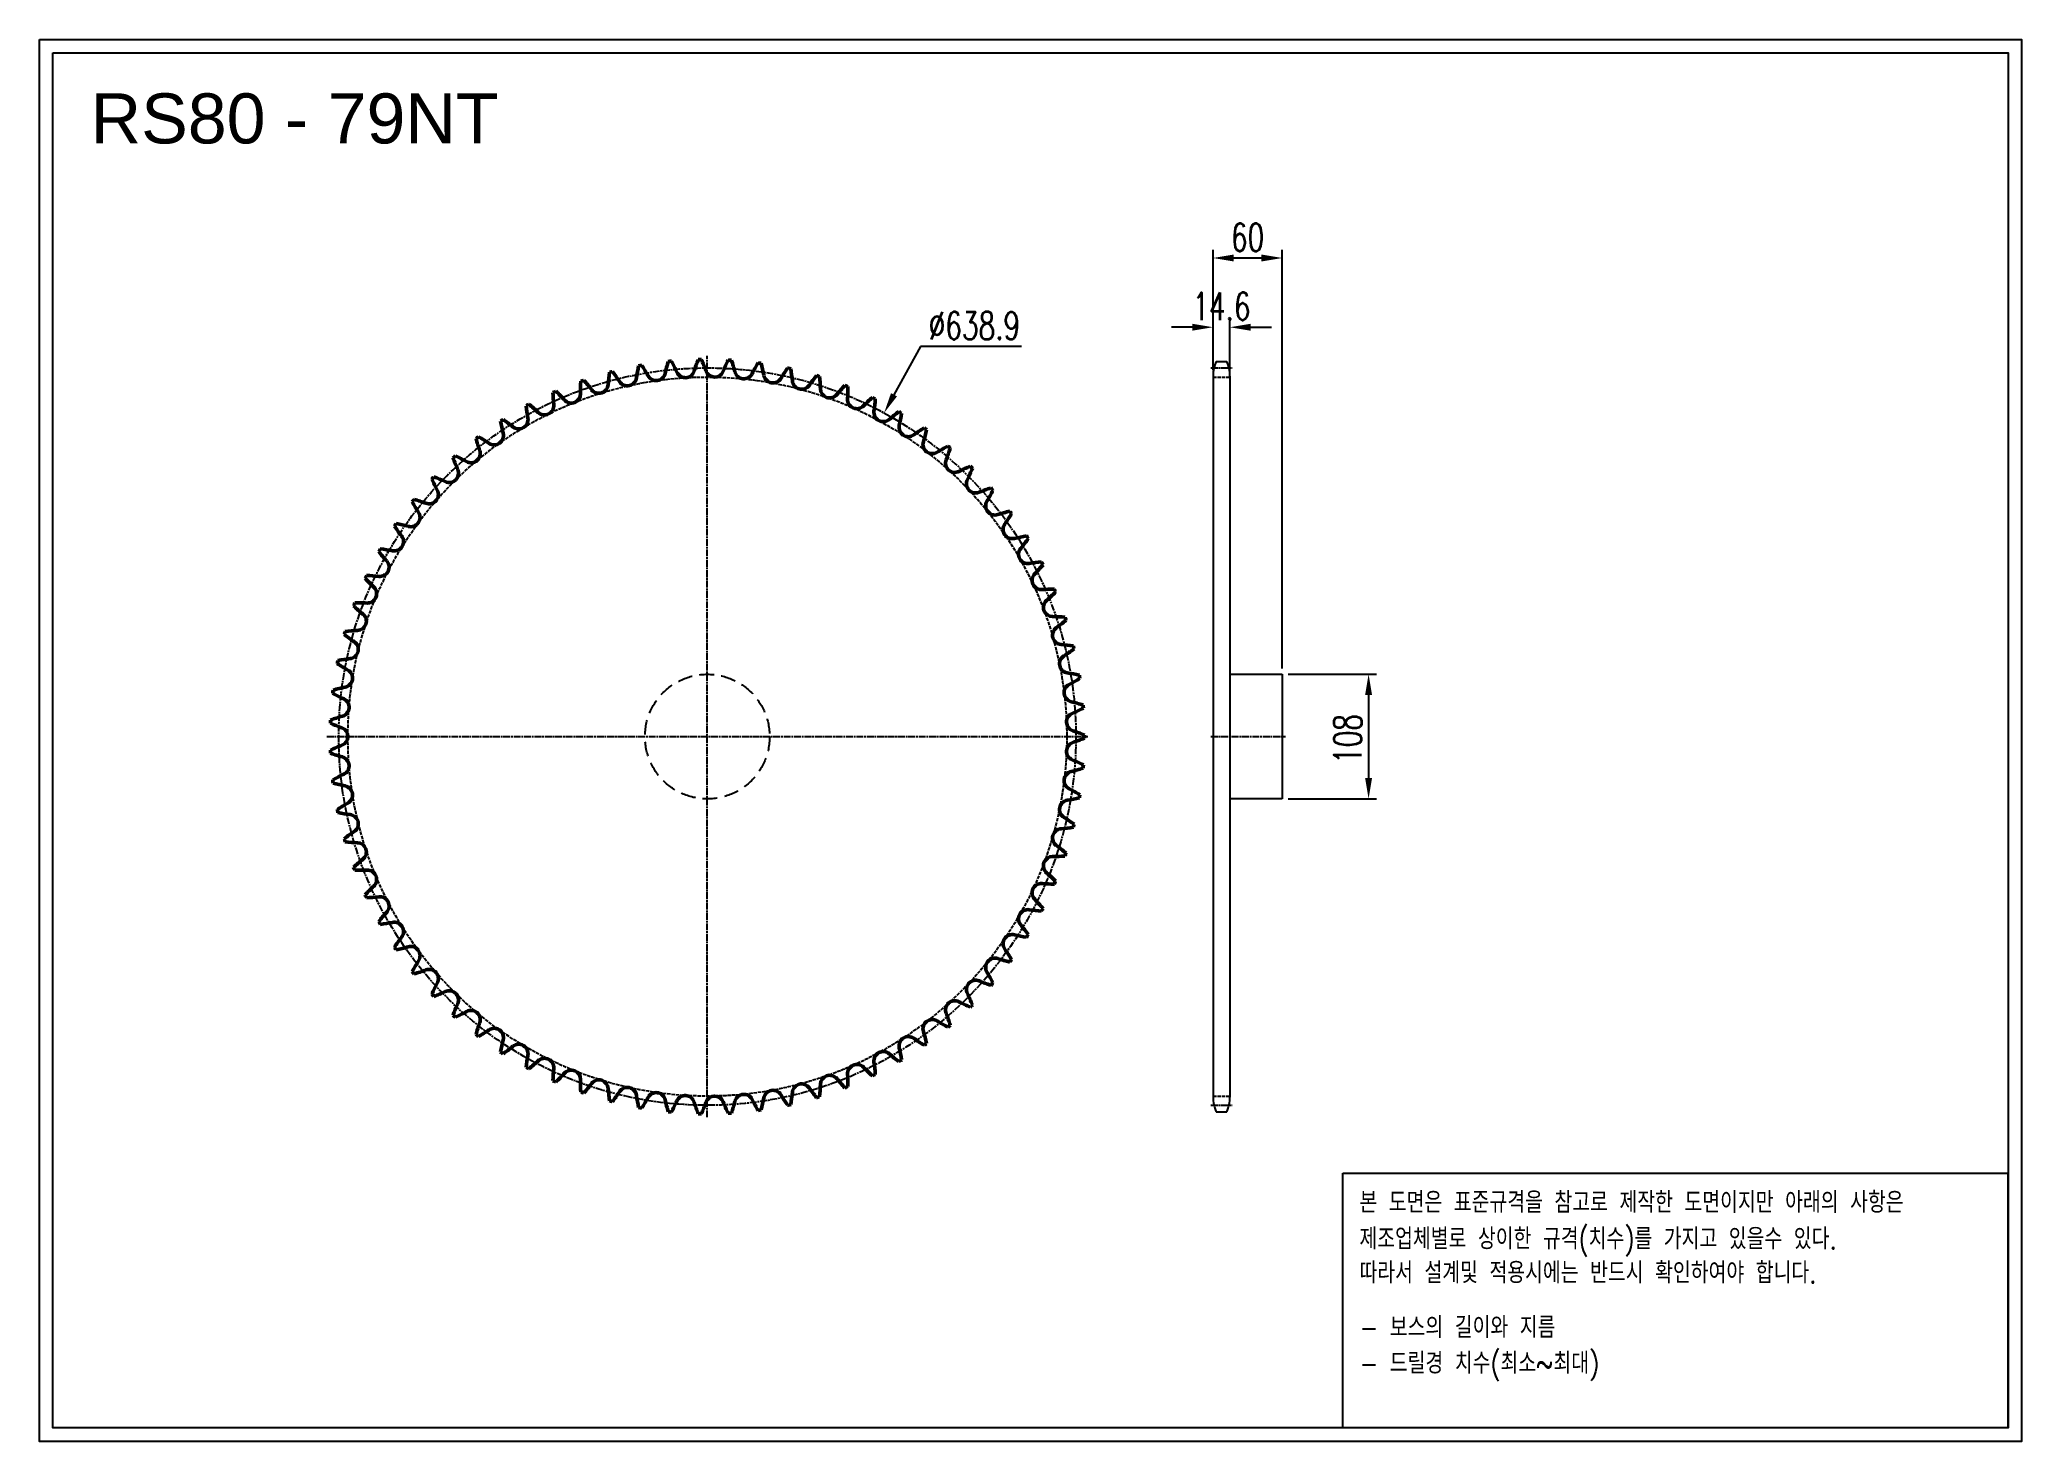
# Model space of a CAD drawing. Header units: millimetres. Extents: x -47902 to -46184, y 22702 to 23916.
import ezdxf

# ---------------------------------------------------------------- set-up
doc = ezdxf.new("R2010")
doc.units = ezdxf.units.MM
for name, pattern in [('AM_ISO02W050', [7.5, 6, -1.5]), ('AM_ISO02W050x2', [3.75, 3, -0.75]), ('AM_ISO08W050', [18, 12, -1.5, 3, -1.5]), ('AM_ISO08W050x2', [9, 6, -0.75, 1.5, -0.75]), ('HIDDEN', [9.525, 6.35, -3.175])]:
    doc.linetypes.add(name, pattern=pattern)
for name, color, linetype, lineweight in [('AM_0N', 7, 'Continuous', 50), ('AM_3N', 6, 'AM_ISO02W050', 25), ('AM_7', 4, 'AM_ISO08W050', 25), ('AM_7N', 4, 'AM_ISO08W050', 25)]:
    doc.layers.add(name, color=color, linetype=linetype, lineweight=lineweight)
doc.layers.add('HL', color=2, linetype='HIDDEN')
doc.layers.add('S-DIM', color=7, linetype='Continuous')
doc.styles.add('HAN', font='ROMANS.shx', dxfattribs={"width": 0.7, "bigfont": 'whgtxt.shx'})
doc.styles.add('HSG', font='SIMPLEX.shx', dxfattribs={"width": 0.7, "bigfont": 'HSG.shx'})
doc.styles.get("Standard").update_dxf_attribs({"font": 'arial.ttf'})
doc.dimstyles.new('APP36', dxfattribs={"dimscale": 10, "dimtxt": 2.4, "dimasz": 1.8, "dimexe": 0.7, "dimexo": 0.5, "dimgap": 0.6, "dimtad": 1, "dimtoh": 1, "dimdec": 1, "dimrnd": 0.01, "dimzin": 9, "dimdsep": 46, "dimtxsty": 'HSG', "dimcen": 0, "dimclrd": 1, "dimclre": 1, "dimclrt": 256, "dimazin": 2, "dimtp": 1, "dimtm": 1, "dimtfac": 0.5, "dimtdec": 1, "dimtofl": 0, "dimtmove": 0, "dimatfit": 3, "dimfxl": 0, "dimtvp": 1, "dimtolj": 2, "dimlwd": -1, "dimlwe": -1, "dimarcsym": 0})

# ---------------------------------------------------------------- blocks, each defined once
blk = doc.blocks.new('*D1')
at = {"layer": 'Defpoints', "color": 0, "transparency": 16777216}
for p in [(-46825, 23366.4), (-46825, 23258.4), (-46750.2, 23258.4)]:
    blk.add_point(p, dxfattribs=at)
at = {"layer": 'S-DIM', "color": 1, "transparency": 16777216}
for p, q in [((-46820, 23366.4), (-46743.2, 23366.4)), ((-46750.2, 23348.4), (-46750.2, 23276.4)), ((-46820, 23258.4), (-46743.2, 23258.4))]:
    blk.add_line(p, q, dxfattribs=at)
for points in [[(-46753.2, 23348.4), (-46747.2, 23348.4), (-46750.2, 23366.4)], [(-46753.2, 23276.4), (-46747.2, 23276.4), (-46750.2, 23258.4)]]:
    blk.add_solid(points, dxfattribs=at)
at = {"layer": 'S-DIM', "transparency": 16777216, "insert": (-46768.2, 23310.3), "char_height": 24, "attachment_point": 5, "rotation": 90, "style": 'HSG'}
blk.add_mtext('\\A2;108', dxfattribs=at)
blk = doc.blocks.new('*D2')
at = {"layer": 'Defpoints', "color": 0, "transparency": 16777216}
for p in [(-46870.4, 23667), (-46885, 23624.7), (-46870.4, 23623.9)]:
    blk.add_point(p, dxfattribs=at)
at = {"layer": 'S-DIM', "color": 1, "transparency": 16777216}
for p, q in [((-46903, 23667), (-46921, 23667)), ((-46885, 23629.7), (-46885, 23674)), ((-46870.4, 23628.9), (-46870.4, 23674)), ((-46852.4, 23667), (-46834.4, 23667))]:
    blk.add_line(p, q, dxfattribs=at)
for points in [[(-46903, 23670), (-46903, 23664), (-46885, 23667)], [(-46852.4, 23670), (-46852.4, 23664), (-46870.4, 23667)]]:
    blk.add_solid(points, dxfattribs=at)
at = {"layer": 'S-DIM', "transparency": 16777216, "insert": (-46877.7, 23685), "char_height": 24, "attachment_point": 5, "style": 'HSG'}
blk.add_mtext('\\A2;14.6', dxfattribs=at)
blk = doc.blocks.new('*D3')
at = {"layer": 'Defpoints', "color": 0, "transparency": 16777216}
for p in [(-46825, 23727), (-46885, 23624.7), (-46825, 23366.4)]:
    blk.add_point(p, dxfattribs=at)
at = {"layer": 'S-DIM', "color": 1, "transparency": 16777216}
for p, q in [((-46885, 23629.7), (-46885, 23734)), ((-46867, 23727), (-46843, 23727)), ((-46825, 23371.4), (-46825, 23734))]:
    blk.add_line(p, q, dxfattribs=at)
for points in [[(-46867, 23730), (-46867, 23724), (-46885, 23727)], [(-46843, 23730), (-46843, 23724), (-46825, 23727)]]:
    blk.add_solid(points, dxfattribs=at)
at = {"layer": 'S-DIM', "transparency": 16777216, "insert": (-46855, 23745), "char_height": 24, "attachment_point": 5, "style": 'HSG'}
blk.add_mtext('\\A2;60', dxfattribs=at)
blk = doc.blocks.new('*D4')
at = {"layer": 'Defpoints', "color": 0, "transparency": 16777216}
for p in [(-47170.1, 23592.7), (-47476.4, 23032)]:
    blk.add_point(p, dxfattribs=at)
at = {"layer": 'S-DIM', "color": 1, "transparency": 16777216}
for p, q in [((-47138.6, 23650.4), (-47161.5, 23608.5)), ((-47051, 23650.4), (-47138.6, 23650.4))]:
    blk.add_line(p, q, dxfattribs=at)
blk.add_solid([(-47164.1, 23609.9), (-47158.9, 23607.1), (-47170.1, 23592.7)], dxfattribs=at)
at = {"layer": 'S-DIM', "transparency": 16777216, "insert": (-47091.8, 23668.4), "char_height": 24, "attachment_point": 5, "style": 'HSG'}
blk.add_mtext('\\A2;∅638.9', dxfattribs=at)
blk = doc.blocks.new('notice1')
at = {"color": 4}
blk.add_lwpolyline([(-22142.12, 1735.9), (-22053.8, 1735.9), (-22053.8, 1702.07), (-22142.12, 1702.07)], close=True, dxfattribs=at)
at = {"color": 4, "style": 'HAN', "width": 0.8}
for s, p in [('본 도면은 표준규격을 참고로 제작한 도면이지만 아래의 사항은', (-22139.9, 1730.62)), ('제조업체별로 상이한 규격(치수)를 가지고 있을수 있다.', (-22139.9, 1725.78)), ('따라서 설계및 적용시에는 반드시 확인하여야 합니다.', (-22139.9, 1721.28)), ('- 보스의 길이와 지름', (-22139.9, 1714.03)), ('- 드릴경 치수(최소~최대)', (-22139.9, 1709.27))]:
    blk.add_text(s, height=2.7949, dxfattribs=at).set_placement(p)

msp = doc.modelspace()

# ---------------------------------------------------------------- linework, layer by layer
for p, q in [((-46882.16, 23637.41), (-46873.16, 23637.41)), ((-46884.96, 23624.71), (-46884.96, 23000)), ((-46870.36, 23624.71), (-46870.36, 23000)), ((-46870.36, 23366.35), (-46824.96, 23366.35)), ((-46824.96, 23366.35), (-46824.96, 23258.35)), ((-46824.96, 23258.35), (-46870.36, 23258.35)), ((-46882.16, 22987.3), (-46873.16, 22987.3))]:
    msp.add_line(p, q)
for points in [[(-47901.92, 23916.16), (-46184.47, 23916.16), (-46184.47, 22701.79), (-47901.92, 22701.79)], [(-47890.36, 23904.59), (-46196.03, 23904.59), (-46196.03, 22713.36), (-47890.36, 22713.36)]]:
    msp.add_lwpolyline(points, close=True)
for centre, start, end in [((-46854.76, 23624.71), 155.13196, 180), ((-46900.56, 23624.71), 0, 24.86804), ((-46854.76, 23000), 180, 204.86804), ((-46900.56, 23000), 335.13196, 0)]:
    msp.add_arc(centre, 30.2, start, end)
at = {"layer": 'AM_0N'}
for centre, radius, start, end in [((-47231.83, 23601.56), 154.35, 167.98229, 171.96203), ((-47323.27, 23312.35), 326.81, 100.01238, 100.49395), ((-47510.24, 23551.2), 154.35, 28.5443, 32.52404), ((-47209.14, 23593.38), 154.35, 163.42532, 167.40506), ((-47323.27, 23312.35), 326.81, 95.45542, 95.93699), ((-47490.67, 23565.3), 154.35, 23.98734, 27.96708), ((-47187.17, 23583.42), 154.35, 158.86836, 162.8481), ((-47323.27, 23312.35), 326.81, 90.89846, 91.38002), ((-47470.05, 23577.8), 154.35, 19.43038, 23.41012), ((-47166.07, 23571.75), 154.35, 154.3114, 158.29114), ((-47323.27, 23312.35), 326.81, 86.34149, 86.82306), ((-47448.49, 23588.62), 154.35, 14.87342, 18.85316), ((-47145.95, 23558.44), 154.35, 149.75444, 153.73418), ((-47323.27, 23312.35), 326.81, 81.78453, 82.2661), ((-47426.15, 23597.7), 154.35, 10.31646, 14.2962), ((-47278.79, 23612.39), 154.35, 177.09621, 181.07595), ((-47323.27, 23312.35), 326.81, 109.12631, 109.60787), ((-47545.71, 23518.57), 154.35, 37.65823, 41.63797), ((-47417.17, 23617.77), 8.02, 217.65823, 356.51899), ((-47255.09, 23607.91), 154.35, 172.53925, 176.51899), ((-47323.27, 23312.35), 326.81, 104.56934, 105.05091), ((-47528.63, 23535.59), 154.35, 33.10127, 37.08101), ((-47392.6, 23624.27), 8.02, 213.10127, 351.96203), ((-47367.6, 23628.79), 8.02, 208.5443, 347.40506), ((-47342.32, 23631.31), 8.02, 203.98734, 342.8481), ((-47316.92, 23631.81), 8.02, 199.43038, 338.29114), ((-47291.56, 23630.3), 8.02, 194.87342, 333.73418), ((-47266.4, 23626.77), 8.02, 190.31646, 329.17722), ((-47126.96, 23543.58), 154.35, 145.19748, 149.17722), ((-47323.27, 23312.35), 326.81, 77.22757, 77.70914), ((-47403.15, 23604.97), 154.35, 5.75949, 9.73923), ((-47241.6, 23621.26), 8.02, 185.75949, 324.62025), ((-47109.21, 23527.25), 154.35, 140.64051, 144.62025), ((-47323.27, 23312.35), 326.81, 72.67061, 73.15218), ((-47379.65, 23610.39), 154.35, 1.20253, 5.18227), ((-47092.81, 23509.56), 154.35, 136.08355, 140.06329), ((-47323.27, 23312.35), 326.81, 68.11365, 68.59521), ((-47355.79, 23613.93), 154.35, 356.64557, 0.62531), ((-47323.27, 23312.35), 326.81, 118.24023, 118.7218), ((-47326.88, 23615.65), 154.35, 186.21013, 190.18987), ((-47575.57, 23480.73), 154.35, 46.77215, 50.75189), ((-47464.36, 23599.04), 8.02, 226.77215, 5.63291), ((-47323.27, 23312.35), 326.81, 113.68327, 114.16483), ((-47302.77, 23614.98), 154.35, 181.65317, 185.63291), ((-47561.39, 23500.24), 154.35, 42.21519, 46.19493), ((-47441.14, 23609.35), 8.02, 222.21519, 1.07595), ((-47217.31, 23613.8), 8.02, 181.20253, 320.06329), ((-47193.7, 23604.43), 8.02, 176.64557, 315.50633), ((-47077.87, 23490.63), 154.35, 131.52659, 135.50633), ((-47323.27, 23312.35), 326.81, 63.55668, 64.03825), ((-47331.73, 23615.56), 154.35, 352.08861, 356.06835), ((-47323.27, 23312.35), 326.81, 122.79719, 123.27876), ((-47350.96, 23614.41), 154.35, 190.7671, 194.74684), ((-47588.15, 23460.15), 154.35, 51.32911, 55.30885), ((-47486.69, 23586.93), 8.02, 231.32911, 10.18987), ((-47170.9, 23593.21), 8.02, 172.08861, 310.94937), ((-47064.49, 23470.57), 154.35, 126.96963, 130.94937), ((-47323.27, 23312.35), 326.81, 58.99972, 59.48129), ((-47149.07, 23580.21), 8.02, 167.53165, 306.39241), ((-47307.62, 23615.27), 154.35, 347.53165, 351.51139), ((-47323.27, 23312.35), 326.81, 127.35415, 127.83572), ((-47374.88, 23611.25), 154.35, 195.32406, 199.3038), ((-47599.05, 23438.64), 154.35, 55.88608, 59.86582), ((-47507.99, 23573.08), 8.02, 235.88608, 14.74684), ((-47052.73, 23449.51), 154.35, 122.41267, 126.39241), ((-47128.34, 23565.53), 8.02, 162.97468, 301.83544), ((-47283.6, 23613.07), 154.35, 342.97468, 346.95442), ((-47323.27, 23312.35), 326.81, 54.44276, 54.92433), ((-47042.69, 23427.58), 154.35, 117.8557, 121.83544), ((-47323.27, 23312.35), 326.81, 49.8858, 50.36737), ((-47323.27, 23312.35), 326.81, 131.91112, 132.39268), ((-47398.46, 23606.21), 154.35, 199.88102, 203.86076), ((-47608.22, 23416.33), 154.35, 60.44304, 64.42278), ((-47528.12, 23557.58), 8.02, 240.44304, 19.3038), ((-47108.84, 23549.24), 8.02, 158.41772, 297.27848), ((-47259.83, 23608.97), 154.35, 338.41772, 342.39746), ((-47034.42, 23404.92), 154.35, 113.29874, 117.27848), ((-47323.27, 23312.35), 326.81, 45.32884, 45.8104), ((-47323.27, 23312.35), 326.81, 136.46808, 136.94964), ((-47421.57, 23599.31), 154.35, 204.43798, 208.41772), ((-47615.58, 23393.37), 154.35, 65, 68.97974), ((-47546.96, 23540.53), 8.02, 245, 23.86076), ((-47090.7, 23531.45), 8.02, 153.86076, 292.72152), ((-47236.47, 23602.99), 154.35, 333.86076, 337.8405), ((-47323.27, 23312.35), 326.81, 141.02504, 141.50661), ((-47444.06, 23590.59), 154.35, 208.99494, 212.97468), ((-47621.09, 23369.89), 154.35, 69.55696, 73.5367), ((-47564.38, 23522.03), 8.02, 249.55696, 28.41772), ((-47027.98, 23381.68), 154.35, 108.74178, 112.72152), ((-47074.03, 23512.28), 8.02, 149.3038, 288.16456), ((-47213.65, 23595.17), 154.35, 329.3038, 333.28354), ((-47323.27, 23312.35), 326.81, 40.77187, 41.25344), ((-47323.27, 23312.35), 326.81, 145.582, 146.06357), ((-47624.72, 23346.04), 154.35, 74.11392, 78.09366), ((-47580.27, 23502.21), 8.02, 254.11392, 32.97468), ((-47023.41, 23358), 154.35, 104.18482, 108.16456), ((-47058.93, 23491.85), 8.02, 144.74684, 283.60759), ((-47191.53, 23585.57), 154.35, 324.74684, 328.72658), ((-47323.27, 23312.35), 326.81, 36.21491, 36.69648), ((-47594.55, 23481.2), 8.02, 258.67089, 37.53165), ((-47465.78, 23580.11), 154.35, 213.55191, 217.53165), ((-47020.73, 23334.03), 154.35, 99.62786, 103.60759), ((-47170.24, 23574.24), 154.35, 320.18987, 324.16961), ((-47323.27, 23312.35), 326.81, 31.65795, 32.13952), ((-47323.27, 23312.35), 326.81, 150.13896, 150.62053), ((-47486.6, 23567.95), 154.35, 218.10887, 222.08861), ((-47607.1, 23459.11), 8.02, 263.22785, 42.08861), ((-47626.44, 23321.99), 154.35, 78.67089, 82.65063), ((-47045.51, 23470.28), 8.02, 140.18987, 279.05063), ((-47019.96, 23309.93), 154.35, 95.07089, 99.05063), ((-47149.91, 23561.25), 154.35, 315.63291, 319.61265), ((-47323.27, 23312.35), 326.81, 27.10099, 27.58256), ((-47323.27, 23312.35), 326.81, 154.69593, 155.17749), ((-47506.39, 23554.16), 154.35, 222.66583, 226.64557), ((-47626.25, 23297.87), 154.35, 83.22785, 87.20759), ((-47033.84, 23447.71), 8.02, 135.63291, 274.49367), ((-47323.27, 23312.35), 326.81, 159.25289, 159.73445), ((-47624.14, 23273.84), 154.35, 87.78481, 91.76455), ((-47617.86, 23436.1), 8.02, 267.78481, 46.64557), ((-47021.12, 23285.84), 154.35, 90.51393, 94.49367), ((-47024, 23424.29), 8.02, 131.07595, 269.93671), ((-47130.69, 23546.69), 154.35, 311.07595, 315.05569), ((-47323.27, 23312.35), 326.81, 22.54403, 23.02559), ((-47525.03, 23538.85), 154.35, 227.22279, 231.20253), ((-47626.77, 23412.3), 8.02, 272.34177, 51.20253), ((-47024.18, 23261.91), 154.35, 85.95697, 89.93671), ((-47112.68, 23530.65), 154.35, 306.51899, 310.49873), ((-47323.27, 23312.35), 326.81, 17.98706, 18.46863), ((-47323.27, 23312.35), 326.81, 163.80985, 164.29142), ((-47542.38, 23522.1), 154.35, 231.77975, 235.75949), ((-47620.13, 23250.06), 154.35, 92.34177, 96.32151), ((-47633.75, 23387.87), 8.02, 276.89873, 55.75949), ((-47016.05, 23400.15), 8.02, 126.51899, 265.37975), ((-47029.13, 23238.31), 154.35, 81.40001, 85.37975), ((-47323.27, 23312.35), 326.81, 168.36681, 168.84838), ((-47558.36, 23504.03), 154.35, 236.33672, 240.31646), ((-47614.24, 23226.67), 154.35, 96.89873, 100.87847), ((-47010.05, 23375.47), 8.02, 121.96203, 260.82278), ((-47096, 23513.23), 154.35, 301.96203, 305.94176), ((-47323.27, 23312.35), 326.81, 13.4301, 13.91167), ((-47638.76, 23362.97), 8.02, 281.4557, 60.31646), ((-47006.02, 23350.38), 8.02, 117.40506, 256.26582), ((-47035.94, 23215.17), 154.35, 76.84305, 80.82278), ((-47080.76, 23494.53), 154.35, 297.40506, 301.3848), ((-47323.27, 23312.35), 326.81, 8.87314, 9.35471), ((-47323.27, 23312.35), 326.81, 172.92377, 173.40534), ((-47572.84, 23484.75), 154.35, 240.89368, 244.87342), ((-47606.52, 23203.83), 154.35, 101.4557, 105.43544), ((-47641.79, 23337.74), 8.02, 286.01266, 64.87342), ((-47044.57, 23192.65), 154.35, 72.28608, 76.26582), ((-47323.27, 23312.35), 326.81, 177.48074, 177.9623), ((-47585.75, 23464.37), 154.35, 245.45064, 249.43038), ((-47597, 23181.67), 154.35, 106.01266, 109.9924), ((-47004, 23325.06), 8.02, 112.8481, 251.70886), ((-47067.05, 23474.69), 154.35, 292.8481, 296.82784), ((-47323.27, 23312.35), 326.81, 4.31618, 4.79775), ((-47642.8, 23312.35), 8.02, 290.56962, 69.43038), ((-47004, 23299.65), 8.02, 108.29114, 247.1519), ((-47054.96, 23170.89), 154.35, 67.72912, 71.70886), ((-47054.96, 23453.82), 154.35, 288.29114, 292.27088), ((-47323.27, 23312.35), 326.81, 359.75922, 0.24078), ((-47585.75, 23160.33), 154.35, 110.56962, 114.54936), ((-47323.27, 23312.35), 326.81, 182.0377, 182.51926), ((-47597, 23443.04), 154.35, 250.0076, 253.98734), ((-47641.79, 23286.97), 8.02, 295.12658, 73.98734), ((-47067.05, 23150.02), 154.35, 63.17216, 67.1519), ((-47572.84, 23139.96), 154.35, 115.12658, 119.10632), ((-47323.27, 23312.35), 326.81, 186.59466, 187.07623), ((-47606.52, 23420.88), 154.35, 254.56456, 258.5443), ((-47006.02, 23274.32), 8.02, 103.73418, 242.59494), ((-47044.57, 23432.05), 154.35, 283.73418, 287.71392), ((-47323.27, 23312.35), 326.81, 355.20225, 355.68382), ((-47558.36, 23120.68), 154.35, 119.68354, 123.66328), ((-47638.76, 23261.74), 8.02, 299.68354, 78.5443), ((-47010.05, 23249.24), 8.02, 99.17722, 238.03797), ((-47035.94, 23409.53), 154.35, 279.17722, 283.15695), ((-47080.76, 23130.17), 154.35, 58.6152, 62.59494), ((-47323.27, 23312.35), 326.81, 350.64529, 351.12686), ((-47323.27, 23312.35), 326.81, 191.15162, 191.63319), ((-47614.24, 23398.03), 154.35, 259.12153, 263.10127), ((-47633.75, 23236.84), 8.02, 304.24051, 83.10127), ((-47096, 23111.48), 154.35, 54.05824, 58.03797), ((-47542.38, 23102.6), 154.35, 124.24051, 128.22025), ((-47323.27, 23312.35), 326.81, 195.70858, 196.19015), ((-47620.13, 23374.64), 154.35, 263.67849, 267.65823), ((-47626.77, 23212.41), 8.02, 308.79747, 87.65823), ((-47016.05, 23224.55), 8.02, 94.62025, 233.48101), ((-47029.13, 23386.4), 154.35, 274.62025, 278.59999), ((-47323.27, 23312.35), 326.81, 346.08833, 346.5699), ((-47525.03, 23085.86), 154.35, 128.79747, 132.77721), ((-47024, 23200.42), 8.02, 90.06329, 228.92405), ((-47024.18, 23362.79), 154.35, 270.06329, 274.04303), ((-47112.68, 23094.06), 154.35, 49.50127, 53.48101), ((-47323.27, 23312.35), 326.81, 341.53137, 342.01294), ((-47323.27, 23312.35), 326.81, 200.26555, 200.74711), ((-47624.14, 23350.86), 154.35, 268.23545, 272.21519), ((-47617.86, 23188.61), 8.02, 313.35443, 92.21519), ((-47130.69, 23078.02), 154.35, 44.94431, 48.92405), ((-47323.27, 23312.35), 326.81, 336.97441, 337.45597), ((-47506.39, 23070.55), 154.35, 133.35443, 137.33417), ((-47323.27, 23312.35), 326.81, 204.82251, 205.30407), ((-47626.25, 23326.84), 154.35, 272.79241, 276.77215), ((-47607.1, 23165.6), 8.02, 317.91139, 96.77215), ((-47033.84, 23177), 8.02, 85.50633, 224.36709), ((-47149.91, 23063.46), 154.35, 40.38735, 44.36709), ((-47021.12, 23338.87), 154.35, 265.50633, 269.48607), ((-47486.6, 23056.76), 154.35, 137.91139, 141.89113), ((-47323.27, 23312.35), 326.81, 209.37947, 209.86104), ((-47626.44, 23302.72), 154.35, 277.34937, 281.32911), ((-47594.55, 23143.51), 8.02, 322.46835, 101.32911), ((-47045.51, 23154.43), 8.02, 80.94937, 219.81013), ((-47019.96, 23314.78), 154.35, 260.94937, 264.92911), ((-47323.27, 23312.35), 326.81, 332.41744, 332.89901), ((-47465.78, 23044.59), 154.35, 142.46835, 146.44809), ((-47058.93, 23132.86), 8.02, 76.39241, 215.25316), ((-47020.73, 23290.67), 154.35, 256.39241, 260.37214), ((-47170.24, 23050.47), 154.35, 35.83039, 39.81013), ((-47323.27, 23312.35), 326.81, 327.86048, 328.34205), ((-47323.27, 23312.35), 326.81, 213.93643, 214.418), ((-47624.72, 23278.66), 154.35, 281.90634, 285.88608), ((-47580.27, 23122.49), 8.02, 327.02532, 105.88608), ((-47444.06, 23034.12), 154.35, 147.02532, 151.00506), ((-47074.03, 23112.42), 8.02, 71.83544, 210.6962), ((-47023.41, 23266.71), 154.35, 251.83544, 255.81518), ((-47191.53, 23039.14), 154.35, 31.27342, 35.25316), ((-47323.27, 23312.35), 326.81, 323.30352, 323.78509), ((-47323.27, 23312.35), 326.81, 218.49339, 218.97496), ((-47621.09, 23254.82), 154.35, 286.4633, 290.44304), ((-47564.38, 23102.67), 8.02, 331.58228, 110.44304), ((-47090.7, 23093.25), 8.02, 67.27848, 206.13924), ((-47027.98, 23243.03), 154.35, 247.27848, 251.25822), ((-47213.65, 23029.54), 154.35, 26.71646, 30.6962), ((-47421.57, 23025.4), 154.35, 151.58228, 155.56202), ((-47323.27, 23312.35), 326.81, 223.05036, 223.53192), ((-47615.58, 23231.34), 154.35, 291.02026, 295), ((-47546.96, 23084.18), 8.02, 336.13924, 115), ((-47108.84, 23075.47), 8.02, 62.72152, 201.58228), ((-47236.47, 23021.72), 154.35, 22.1595, 26.13924), ((-47323.27, 23312.35), 326.81, 318.74656, 319.22813), ((-47398.46, 23018.5), 154.35, 156.13924, 160.11898), ((-47323.27, 23312.35), 326.81, 227.60732, 228.08888), ((-47608.22, 23208.37), 154.35, 295.57722, 299.55696), ((-47528.12, 23067.13), 8.02, 340.6962, 119.55696), ((-47128.34, 23059.18), 8.02, 58.16456, 197.02532), ((-47042.69, 23197.13), 154.35, 238.16456, 242.1443), ((-47259.83, 23015.74), 154.35, 17.60254, 21.58228), ((-47034.42, 23219.78), 154.35, 242.72152, 246.70126), ((-47323.27, 23312.35), 326.81, 314.1896, 314.67116), ((-47374.88, 23013.45), 154.35, 160.6962, 164.67594), ((-47323.27, 23312.35), 326.81, 232.16428, 232.64585), ((-47599.05, 23186.06), 154.35, 300.13418, 304.11392), ((-47507.99, 23051.63), 8.02, 345.25316, 124.11392), ((-47350.96, 23010.3), 154.35, 165.25316, 169.2329), ((-47149.07, 23044.49), 8.02, 53.60759, 192.46835), ((-47052.73, 23175.2), 154.35, 233.60759, 237.58733), ((-47283.6, 23011.64), 154.35, 13.04558, 17.02532), ((-47323.27, 23312.35), 326.81, 309.63263, 310.1142), ((-47323.27, 23312.35), 326.81, 236.72124, 237.20281), ((-47588.15, 23164.55), 154.35, 304.69115, 308.67089), ((-47486.69, 23037.78), 8.02, 349.81013, 128.67089), ((-47326.88, 23009.05), 154.35, 169.81013, 173.78987), ((-47575.57, 23143.98), 154.35, 309.24811, 313.22785), ((-47464.36, 23025.66), 8.02, 354.36709, 133.22785), ((-47170.9, 23031.5), 8.02, 49.05063, 187.91139), ((-47064.49, 23154.14), 154.35, 229.05063, 233.03037), ((-47323.27, 23312.35), 326.81, 300.51871, 301.00028), ((-47307.62, 23009.44), 154.35, 8.48861, 12.46835), ((-47323.27, 23312.35), 326.81, 305.07567, 305.55724), ((-47323.27, 23312.35), 326.81, 241.2782, 241.75977), ((-47302.77, 23009.73), 154.35, 174.36709, 178.34683), ((-47323.27, 23312.35), 326.81, 245.83517, 246.31673), ((-47561.39, 23124.46), 154.35, 313.80507, 317.78481), ((-47441.14, 23015.36), 8.02, 358.92405, 137.78481), ((-47278.79, 23012.31), 154.35, 178.92405, 182.90379), ((-47417.17, 23006.94), 8.02, 3.48101, 142.34177), ((-47217.31, 23010.91), 8.02, 39.93671, 178.79747), ((-47092.81, 23115.14), 154.35, 219.93671, 223.91645), ((-47193.7, 23020.28), 8.02, 44.49367, 183.35443), ((-47355.79, 23010.78), 154.35, 359.37469, 3.35443), ((-47077.87, 23134.08), 154.35, 224.49367, 228.47341), ((-47323.27, 23312.35), 326.81, 295.96175, 296.44332), ((-47331.73, 23009.15), 154.35, 3.93165, 7.91139), ((-47323.27, 23312.35), 326.81, 250.39213, 250.87369), ((-47545.71, 23106.14), 154.35, 318.36203, 322.34177), ((-47255.09, 23016.8), 154.35, 183.48101, 187.46075), ((-47323.27, 23312.35), 326.81, 254.94909, 255.43066), ((-47528.63, 23089.12), 154.35, 322.91899, 326.89873), ((-47392.6, 23000.44), 8.02, 8.03797, 146.89873), ((-47231.83, 23023.15), 154.35, 188.03797, 192.01771), ((-47510.24, 23073.51), 154.35, 327.47596, 331.4557), ((-47367.6, 22995.92), 8.02, 12.59494, 151.4557), ((-47209.14, 23031.33), 154.35, 192.59494, 196.57468), ((-47342.32, 22993.4), 8.02, 17.1519, 156.01266), ((-47316.92, 22992.89), 8.02, 21.70886, 160.56962), ((-47291.56, 22994.41), 8.02, 26.26582, 165.12658), ((-47145.95, 23066.26), 154.35, 206.26582, 210.24556), ((-47426.15, 23027.01), 154.35, 345.7038, 349.68354), ((-47266.4, 22997.93), 8.02, 30.82278, 169.68354), ((-47126.96, 23081.13), 154.35, 210.82278, 214.80252), ((-47403.15, 23019.74), 154.35, 350.26077, 354.24051), ((-47241.6, 23003.44), 8.02, 35.37975, 174.24051), ((-47109.21, 23097.46), 154.35, 215.37975, 219.35949), ((-47323.27, 23312.35), 326.81, 286.84782, 287.32939), ((-47379.65, 23014.32), 154.35, 354.81773, 358.79747), ((-47323.27, 23312.35), 326.81, 291.40479, 291.88635), ((-47323.27, 23312.35), 326.81, 259.50605, 259.98762), ((-47323.27, 23312.35), 326.81, 264.06301, 264.54458), ((-47490.67, 23059.41), 154.35, 332.03292, 336.01266), ((-47187.17, 23041.28), 154.35, 197.1519, 201.13164), ((-47323.27, 23312.35), 326.81, 268.61998, 269.10154), ((-47470.05, 23046.91), 154.35, 336.58988, 340.56962), ((-47166.07, 23052.95), 154.35, 201.70886, 205.6886), ((-47323.27, 23312.35), 326.81, 273.17694, 273.65851), ((-47448.49, 23036.09), 154.35, 341.14684, 345.12658), ((-47323.27, 23312.35), 326.81, 277.7339, 278.21547), ((-47323.27, 23312.35), 326.81, 282.29086, 282.77243)]:
    msp.add_arc(centre, radius, start, end, dxfattribs=at)
at = {"layer": 'AM_3N', "linetype": 'AM_ISO02W050x2'}
for p, q in [((-46884.96, 23623.86), (-46870.36, 23623.86)), ((-46884.96, 23000.85), (-46870.36, 23000.85))]:
    msp.add_line(p, q, dxfattribs=at)
msp.add_circle((-47323.27, 23312.35), 311.5, dxfattribs=at)
at = {"layer": 'AM_7', "linetype": 'AM_ISO08W050x2'}
for p, q in [((-46886.9, 23631.8), (-46868.42, 23631.8)), ((-46886.9, 23312.35), (-46822.15, 23312.35)), ((-46886.9, 22992.91), (-46868.42, 22992.91))]:
    msp.add_line(p, q, dxfattribs=at)
msp.add_circle((-47323.27, 23312.35), 319.44, dxfattribs=at)
at = {"layer": 'AM_7N', "linetype": 'AM_ISO08W050x2'}
for p, q in [((-47323.27, 22982.54), (-47323.27, 23642.17)), ((-47653.09, 23312.35), (-46993.46, 23312.35))]:
    msp.add_line(p, q, dxfattribs=at)
at = {"layer": 'HL', "ltscale": 2}
msp.add_circle((-47323.27, 23312.35), 54, dxfattribs=at)

# ---------------------------------------------------------------- block references
at = {"xscale": 6.527910445055999, "yscale": 6.527910445055999, "zscale": 6.527910445055999}
msp.add_blockref('notice1', (97769.18, 11602.41), dxfattribs=at)

# ---------------------------------------------------------------- texts
msp.add_text('RS80 - 79NT', height=43.3701).set_placement((-47857.69, 23826.23))

# ---------------------------------------------------------------- dimensions: what is measured, and where the dimension line sits
at = {"layer": 'S-DIM'}
dim = msp.add_linear_dim(base=(-46824.96, 23726.96), p1=(-46884.96, 23624.71), p2=(-46824.96, 23366.35), dimstyle='APP36', dxfattribs=at)
dim.commit()
dim.dimension.update_dxf_attribs({"geometry": '*D3', "text_midpoint": (-46854.96, 23744.96)})
dim = msp.add_diameter_dim_2p(p1=(-47476.42, 23032.01), p2=(-47170.13, 23592.69), dimstyle='APP36', dxfattribs=at)
dim.commit()
dim.dimension.update_dxf_attribs({"geometry": '*D4', "text_midpoint": (-47091.82, 23650.37), "dimtype": 131})
dim = msp.add_linear_dim(base=(-46870.36, 23666.96), p1=(-46884.96, 23624.71), p2=(-46870.36, 23623.86), dimstyle='APP36', dxfattribs=at)
dim.commit()
dim.dimension.update_dxf_attribs({"geometry": '*D2', "text_midpoint": (-46877.66, 23666.96), "dimtype": 128})
dim = msp.add_linear_dim(base=(-46750.22, 23258.35), p1=(-46824.96, 23366.35), p2=(-46824.96, 23258.35), angle=90, dimstyle='APP36', dxfattribs=at)
dim.commit()
dim.dimension.update_dxf_attribs({"geometry": '*D1', "text_midpoint": (-46750.22, 23310.31), "dimtype": 128})

doc.saveas('drawing.dxf')
